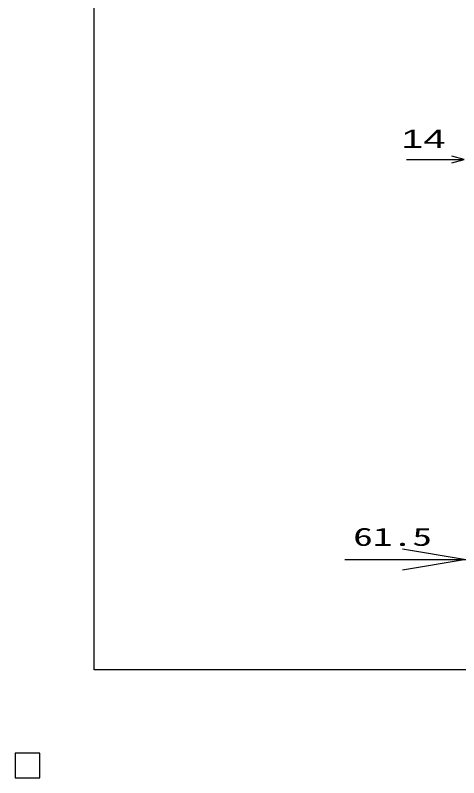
# Model space of a CAD drawing. Units: millimetres, scale not verified. Extents: x -1456 to 1389, y -1026 to 839.
# Drawn here: x -1456 to -1025, y -1026 to -286 of the extents above; entities that cross this region are included whole.
import ezdxf
from ezdxf.enums import TextEntityAlignment as Align

# ---------------------------------------------------------------- set-up
doc = ezdxf.new("R2010")
doc.units = ezdxf.units.MM
doc.header["$LTSCALE"] = 8
for name, color, linetype, lineweight in [('0_2', 150, 'Continuous', 25), ('16', 3, 'Continuous', 25), ('22', 4, 'Continuous', 25)]:
    doc.layers.add(name, color=color, linetype=linetype, lineweight=lineweight)
doc.styles.add('ベクトル', font='')
doc.styles.add('ＭＳ ゴシック', font='')
doc.styles.get('ベクトル').set_extended_font_data('ベクトル')
doc.styles.get('ＭＳ ゴシック').set_extended_font_data('MS Gothic')

# ---------------------------------------------------------------- blocks, each defined once
blk = doc.blocks.new('open_arrow')
at = {"color": 0, "linetype": 'Continuous', "lineweight": -2}
blk.add_lwpolyline([(7.5, 1.25), (0, 0), (7.5, -1.25)], dxfattribs=at)

msp = doc.modelspace()

# ---------------------------------------------------------------- linework, layer by layer
at = {"layer": '0_2'}
for p, q in [((-1379.2, -921.2), (-1379.2, 838.8)), ((1388.8, -921.2), (-1379.2, -921.2))]:
    msp.add_line(p, q, dxfattribs=at)
at = {"layer": '16'}
for p, q in [((-1432, -1002), (-1456, -1002)), ((-1456, -1002), (-1456, -1026)), ((-1432, -1002), (-1456, -1002)), ((-1456, -1002), (-1456, -1026)), ((-1432, -1002), (-1456, -1002)), ((-1456, -1002), (-1456, -1026)), ((-1432, -1002), (-1456, -1002)), ((-1456, -1002), (-1456, -1026)), ((-1432, -1002), (-1456, -1002)), ((-1456, -1002), (-1456, -1026)), ((-1432, -1026), (-1432, -1002)), ((-1432, -1026), (-1432, -1002)), ((-1432, -1026), (-1432, -1002)), ((-1432, -1026), (-1432, -1002)), ((-1432, -1026), (-1432, -1002)), ((-1456, -1026), (-1432, -1026)), ((-1456, -1026), (-1432, -1026)), ((-1456, -1026), (-1432, -1026)), ((-1456, -1026), (-1432, -1026)), ((-1456, -1026), (-1432, -1026))]:
    msp.add_line(p, q, dxfattribs=at)
at = {"layer": '22'}
for p, q in [((-1076, -425.767), (-1020, -425.767)), ((-1020, -425.767), (-1032, -422.567)), ((-1032, -428.967), (-1020, -425.767)), ((-1135.982, -814.171), (-958.5, -814.171))]:
    msp.add_line(p, q, dxfattribs=at)
at = {"layer": '22', "color": 2}
for p, q in [((-1432, -1002), (-1456, -1002)), ((-1456, -1002), (-1456, -1026)), ((-1432, -1002), (-1456, -1002)), ((-1456, -1002), (-1456, -1026)), ((-1432, -1002), (-1456, -1002)), ((-1456, -1002), (-1456, -1026)), ((-1432, -1026), (-1432, -1002)), ((-1432, -1026), (-1432, -1002)), ((-1432, -1026), (-1432, -1002)), ((-1456, -1026), (-1432, -1026)), ((-1456, -1026), (-1432, -1026)), ((-1456, -1026), (-1432, -1026))]:
    msp.add_line(p, q, dxfattribs=at)

# ---------------------------------------------------------------- block references
at = {"layer": '22', "xscale": 8, "yscale": 8, "rotation": 180}
msp.add_blockref('open_arrow', (-1020, -814.171), dxfattribs=at)

# ---------------------------------------------------------------- texts
at = {"layer": '22', "color": 2, "style": 'ベクトル', "width": 1.65}
msp.add_text(' 14 ', height=17.6, dxfattribs=at).set_placement((-1092, -405.767), align=Align.MIDDLE_LEFT)
at = {"layer": '22', "style": 'ＭＳ ゴシック', "width": 1.6}
msp.add_text('61.5', height=17.6, dxfattribs=at).set_placement((-1051.182, -806.171), align=Align.BOTTOM_RIGHT)

doc.saveas('drawing.dxf')
